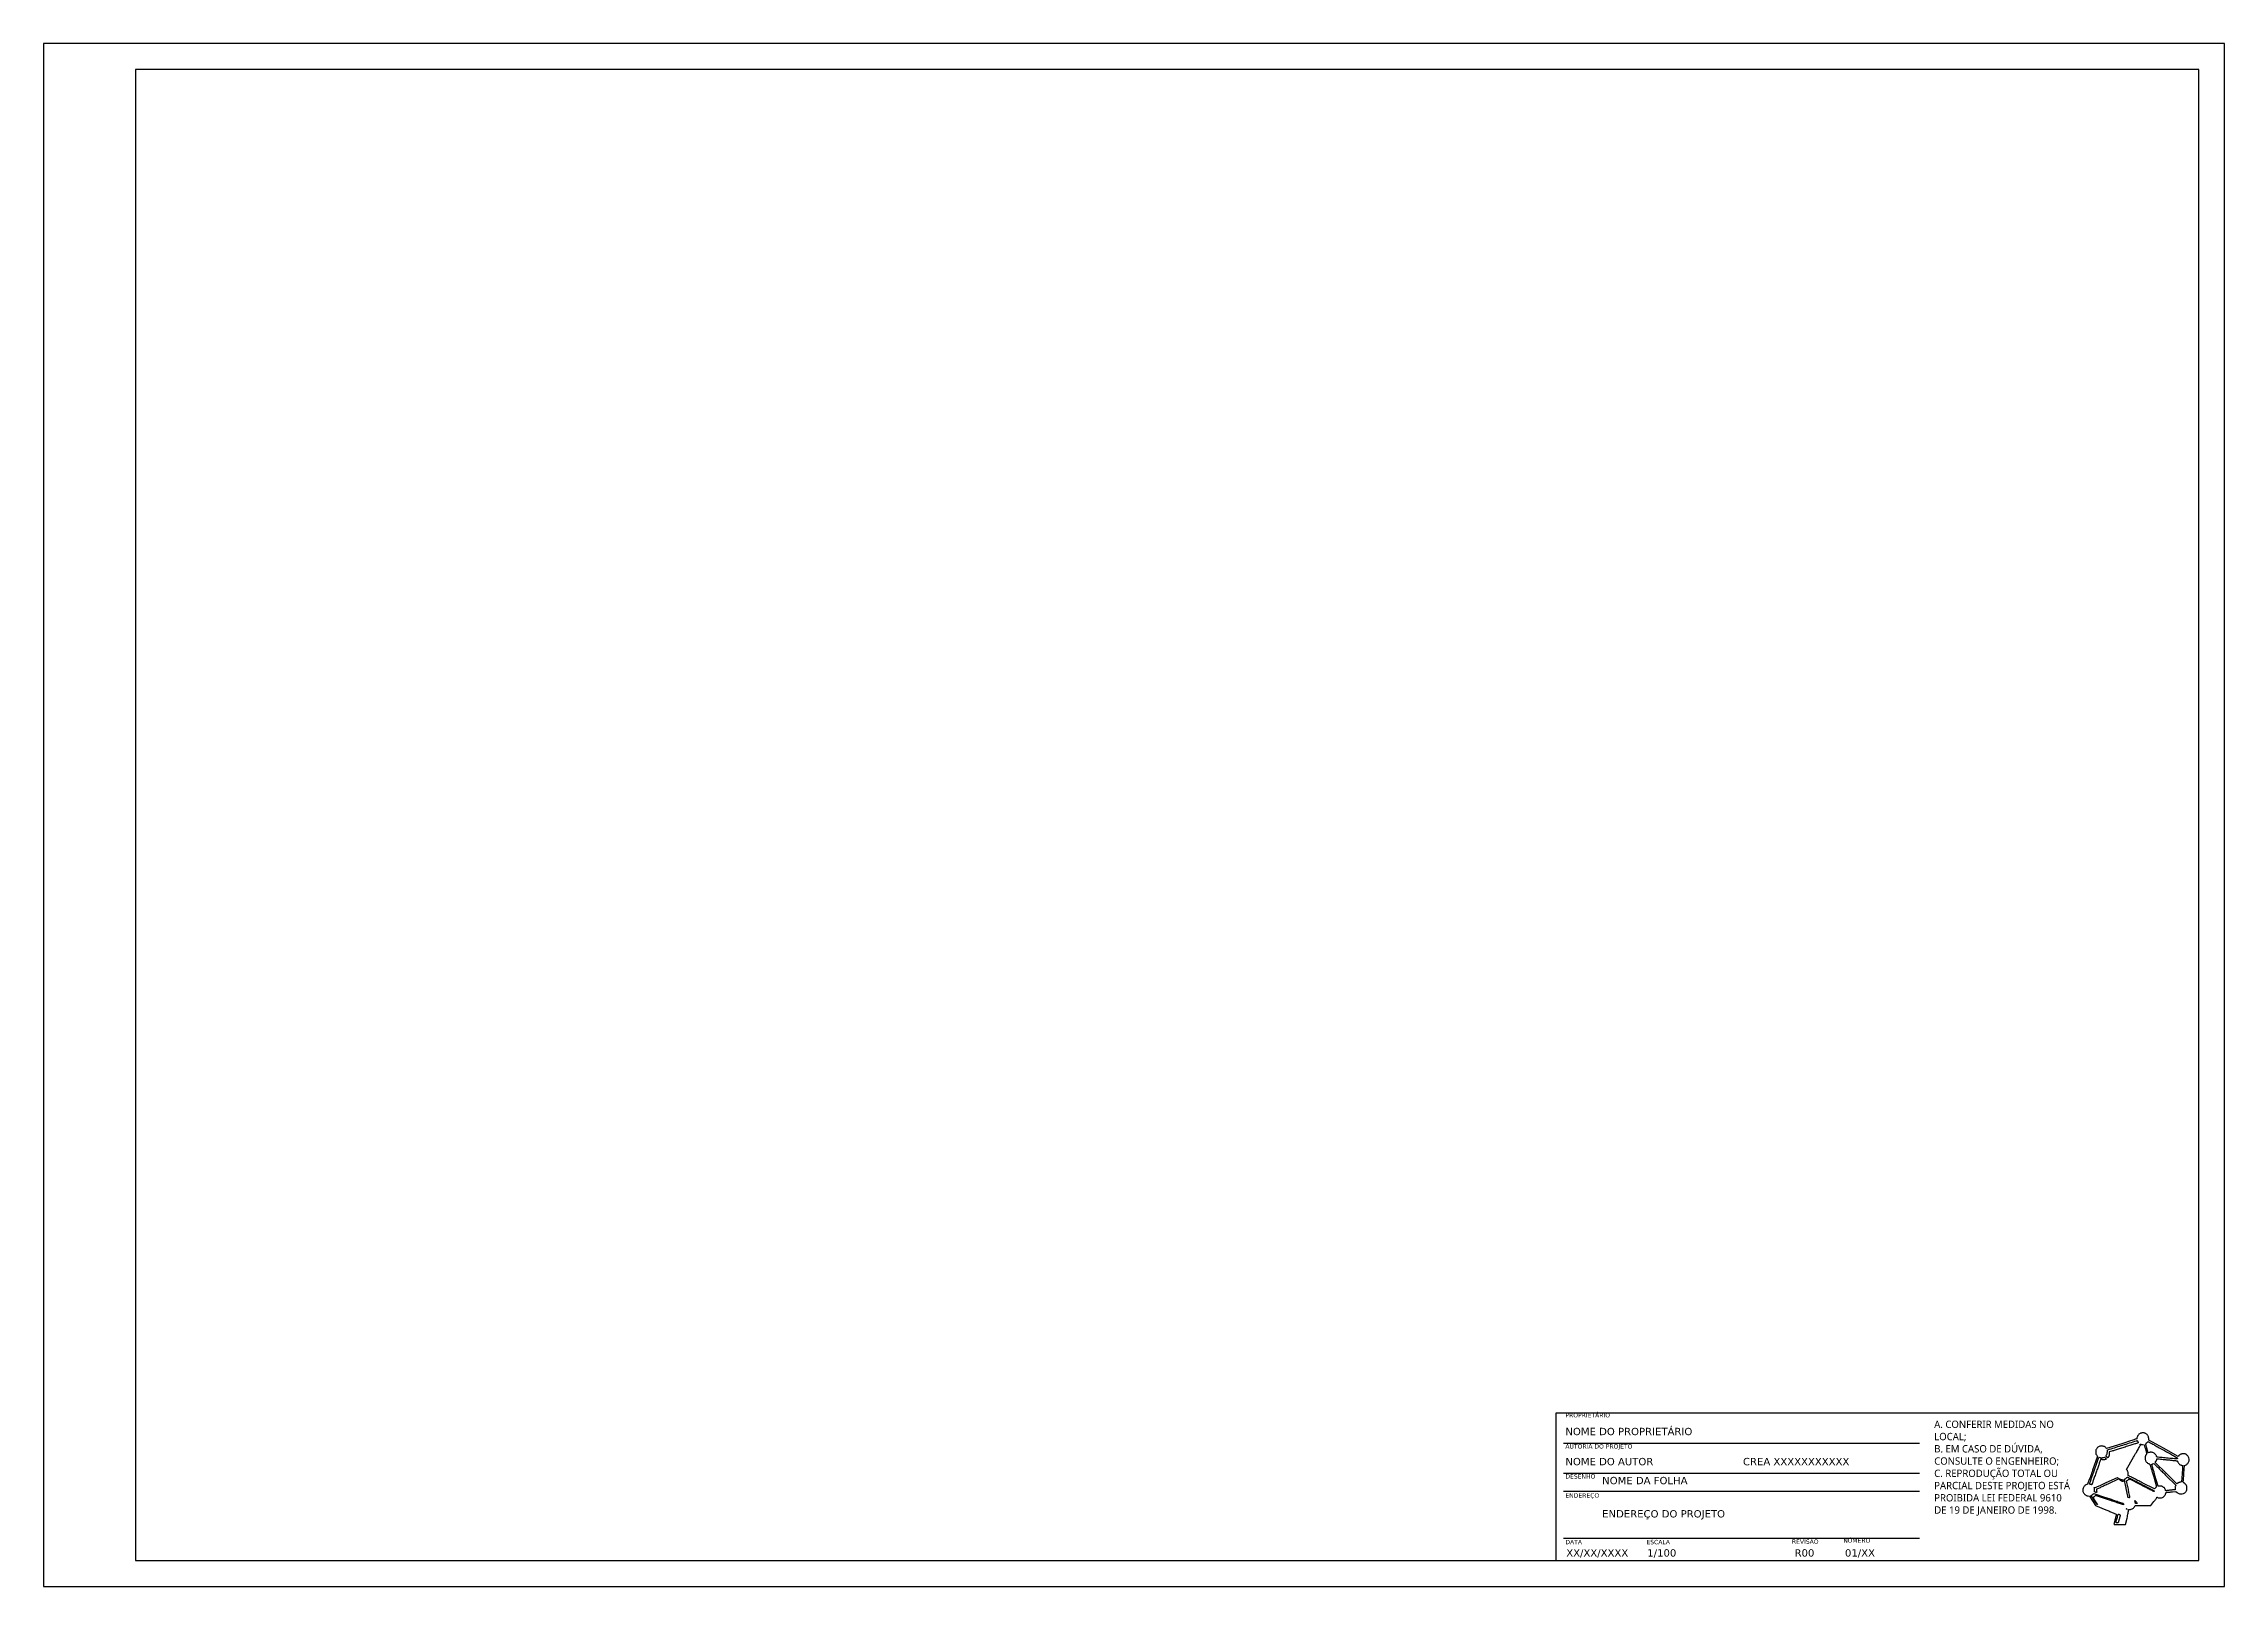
# Paper-space layout 'A2' of a CAD drawing. Header units: centimetres, sheet in millimetres. Extents: x 0 to 594, y 0 to 420.
import ezdxf

# ---------------------------------------------------------------- set-up
doc = ezdxf.new("R2010")
doc.units = ezdxf.units.CM
doc.header["$LTSCALE"] = 0.5
doc.layers.add('CARIMBO', color=250, linetype='Continuous')

psp = doc.layouts.new('A2')

# ---------------------------------------------------------------- linework, layer by layer
for points in [[(571.08, 41.64, 0.079478), (570.74, 41.4, 0.054467), (570.45, 41.04, 0.055091), (570.25, 40.63, 0.089267), (570.18, 40.25, -0.318001), (570.12, 40.17, -0.00227), (569.34, 39.9, -0.004795), (568.18, 39.51, -0.00091), (566.05, 38.84), (561.93, 37.53), (561.7, 37.75, 0.045989), (561.45, 37.95, 0.048466), (561.17, 38.1, 0.049205), (560.87, 38.19, 0.050376), (560.56, 38.22, 0.057358), (560.1, 38.17, 0.073919), (559.71, 38.01, 0.074646), (559.39, 37.75, 0.059941), (559.13, 37.39, 0.022187), (559.03, 37.19, 0.046293), (558.98, 37.03, 0.042492), (558.95, 36.86, 0.016038), (558.94, 36.61, 0.031811), (558.97, 36.29, 0.052573), (559.03, 36.03, 0.056422), (559.14, 35.8, 0.043793), (559.31, 35.58), (559.44, 35.44), (558.12, 31.64, -0.001341), (557.53, 29.96, -0.00365), (557.1, 28.79, -0.000922), (556.76, 27.86, -0.232969), (556.7, 27.8, 0.052602), (556.3, 27.63, 0.060655), (555.96, 27.39, 0.062659), (555.7, 27.08, 0.062566), (555.53, 26.71, 0.067657), (555.44, 26.28, 0.07176), (555.48, 25.84, 0.071432), (555.65, 25.44, 0.066114), (555.92, 25.08, 0.03404), (556.13, 24.9, 0.051282), (556.34, 24.77, 0.04987), (556.58, 24.69, 0.030117), (556.87, 24.63), (557.23, 24.59), (558.07, 23.28), (558.92, 21.97), (561.71, 20.84, -0.00035), (562.78, 20.41, -0.000565), (563.69, 20.04, -0.000077), (564.5, 19.7, -0.041097), (564.55, 19.68, -0.317107), (564.56, 19.64, -0.002034), (564.48, 19.25, -0.00699), (564.37, 18.81, -0.004284), (564.24, 18.29, 0.003499), (564.08, 17.68, 0.009869), (563.98, 17.26, 0.005641), (563.91, 16.94, 0.317571), (563.94, 16.89, 0.121999), (563.99, 16.87, 0.001087), (564.44, 16.85, 0.003666), (564.96, 16.84, 0.002349), (565.55, 16.82), (567.1, 16.8), (567.5, 18.6, 0.003235), (567.65, 19.31, 0.004837), (567.77, 19.92, 0.002145), (567.87, 20.45, 0.099334), (567.86, 20.56, -0.057961), (567.84, 20.75, -0.189286), (567.89, 20.86, -0.162677), (568.01, 20.93, -0.040506), (568.23, 20.95, 0.074695), (568.64, 21.01, 0.067212), (569.03, 21.19, 0.06575), (569.36, 21.47, 0.065907), (569.61, 21.83), (569.72, 22.05), (571.86, 22.04), (574.01, 22.02), (574.82, 23.07, 0.005197), (575.14, 23.5, 0.009482), (575.39, 23.85, 0.004462), (575.59, 24.15, 0.241149), (575.59, 24.21, -0.038552), (575.58, 24.28, -0.487664), (575.59, 24.29, -0.104544), (575.63, 24.28, -0.003557), (575.79, 24.21, 0.08403), (576.2, 24.08, 0.068415), (576.66, 24.09, 0.066973), (577.11, 24.22, 0.07379), (577.5, 24.46, 0.047786), (577.69, 24.66, 0.036473), (577.86, 24.91, 0.037396), (577.99, 25.16, 0.094407), (578.03, 25.36, -0.152944), (578.06, 25.48, -0.128065), (578.16, 25.56, -0.081842), (578.33, 25.61, -0.031911), (578.57, 25.63, 0.017211), (578.75, 25.64, 0.003074), (579.07, 25.66, 0.003318), (579.45, 25.69, 0.00299), (579.84, 25.73), (580.8, 25.84), (581.1, 25.57, 0.108864), (581.77, 25.21, 0.117508), (582.51, 25.17, 0.117913), (583.19, 25.46, 0.110153), (583.68, 26.04, 0.037258), (583.74, 26.18, 0.034903), (583.78, 26.34, 0.029781), (583.8, 26.52, 0.016378), (583.81, 26.74, 0.015811), (583.81, 26.99, 0.046417), (583.78, 27.16, 0.049348), (583.73, 27.32, 0.019736), (583.62, 27.53, 0.027212), (583.51, 27.7, 0.030137), (583.39, 27.85, 0.030273), (583.25, 27.98, 0.027963), (583.1, 28.1, -0.012714), (582.92, 28.22, -0.065884), (582.83, 28.31, -0.119764), (582.8, 28.38, -0.093219), (582.8, 28.48, 0.026903), (582.81, 28.6, 0.000513), (582.86, 29.22, 0.001244), (582.91, 29.94, 0.000833), (582.97, 30.77), (583.11, 32.9), (583.4, 33.01, 0.131929), (584.03, 33.47, 0.124197), (584.37, 34.2, 0.123277), (584.32, 35, 0.128862), (583.9, 35.67, 0.035506), (583.65, 35.88, 0.060104), (583.41, 36.01, 0.058967), (583.14, 36.08, 0.032836), (582.8, 36.1, 0.043172), (582.45, 36.07, 0.058016), (582.13, 35.98, 0.059393), (581.85, 35.82, 0.048311), (581.6, 35.59), (581.41, 35.38), (577.42, 37.59), (573.44, 39.8), (573.4, 40.27, 0.045148), (573.33, 40.7, 0.069177), (573.19, 41.04, 0.07197), (572.96, 41.32, 0.053536), (572.65, 41.56, 0.019859), (572.44, 41.68, 0.053842), (572.28, 41.74, 0.04808), (572.1, 41.76, 0.013377), (571.83, 41.77, 0.014365), (571.58, 41.76, 0.029893), (571.39, 41.74, 0.035951), (571.23, 41.7, 0.034713)], [(570.32, 39.57, 0.031863), (570.34, 39.52, 0.011462), (570.38, 39.44, 0.011316), (570.43, 39.36, 0.013177), (570.47, 39.29, -0.017287), (570.51, 39.22, -0.0272), (570.54, 39.16, -0.025593), (570.56, 39.11, -0.299351), (570.55, 39.09, -0.099006), (570.53, 39.08, -0.000046), (569.58, 38.77, -0.000665), (568.52, 38.43, -0.000405), (567.27, 38.04, 0.00001), (565.97, 37.63, 0.000012), (564.77, 37.25, 0.00001), (563.76, 36.93, 0.000097), (563.33, 36.79), (562.66, 36.58), (562.66, 36.15, -0.038871), (562.64, 35.82, -0.04202), (562.56, 35.5, -0.046084), (562.45, 35.24, -0.095107), (562.3, 35.07, -0.095463), (562.24, 35.03, -0.1793), (562.17, 35.03, -0.082716), (562.1, 35.08, -0.010801), (561.95, 35.22), (561.71, 35.45), (561.91, 35.77, 0.023212), (562.02, 35.97, 0.053839), (562.08, 36.13, 0.044556), (562.1, 36.31, 0.011864), (562.12, 36.6, -0.009508), (562.13, 36.84, -0.028153), (562.15, 37, -0.038951), (562.17, 37.11, -0.225559), (562.21, 37.15, -0.011613), (562.74, 37.33, -0.000133), (566.31, 38.46, -0.000027), (570.07, 39.65, -0.060557), (570.19, 39.67, -0.100927), (570.23, 39.67, -0.076882), (570.27, 39.65, -0.074024), (570.3, 39.61, -0.081175)], [(571.72, 38.61), (572.16, 38.57), (572.37, 37.81, 0.001166), (572.47, 37.49, 0.000919), (572.57, 37.13, 0.000929), (572.66, 36.81, 0.002298), (572.74, 36.57, -0.006874), (572.81, 36.3, -0.039177), (572.84, 36.16, -0.084305), (572.84, 36.07, -0.165216), (572.8, 36.01, 0.067696), (572.76, 35.96, 0.012124), (572.69, 35.86, 0.012896), (572.62, 35.74, 0.011331), (572.55, 35.61, 0.053195), (572.45, 35.33, 0.04526), (572.4, 35.01, 0.044287), (572.4, 34.67, 0.04575), (572.47, 34.35, 0.070802), (572.59, 34.08, 0.048201), (572.81, 33.81, 0.046928), (573.08, 33.57, 0.056012), (573.38, 33.41, -0.016724), (573.59, 33.31, -0.09403), (573.69, 33.24, -0.096831), (573.75, 33.13, -0.018271), (573.82, 32.91, 0.002353), (573.89, 32.67, 0.000112), (574.13, 31.86, 0.000183), (574.42, 30.9, 0.000132), (574.74, 29.82), (575.55, 27.08), (575.27, 26.79), (574.99, 26.51), (571.65, 28.21, 0.000388), (570.35, 28.86, 0.000576), (569.21, 29.44, 0.000248), (568.23, 29.93, 0.011766), (568.03, 30.03), (567.76, 30.15), (567.8, 30.47, 0.051501), (567.81, 30.75, 0.041753), (567.75, 31.06, 0.040572), (567.65, 31.36, 0.041767), (567.5, 31.63), (567.35, 31.86), (569.26, 35.16, 0.00172), (570.02, 36.47, 0.003292), (570.62, 37.54, 0.000501), (571.12, 38.45, 0.318822), (571.12, 38.51, -0.087878), (571.07, 38.59, -0.168967), (571.06, 38.66, -0.263976), (571.1, 38.7, -0.164458), (571.17, 38.7, 0.053649), (571.24, 38.68, 0.00818), (571.38, 38.65, 0.009074), (571.55, 38.63, 0.007751)], [(577.65, 36.97, -0.000688), (579.85, 35.75, -0.008137), (580.69, 35.26, -0.012877), (581.15, 34.97, -0.300165), (581.2, 34.83, -0.057537), (581.18, 34.77, -0.102251), (581.15, 34.72, -0.110803), (581.1, 34.69, -0.076165), (581.04, 34.68, -0.02293), (580.89, 34.69, -0.000084), (579.11, 34.85, -0.000518), (577.4, 35.02, -0.0009), (575.98, 35.15, -0.012807), (575.74, 35.18, -0.097718), (575.63, 35.22, -0.155413), (575.57, 35.29, -0.047521), (575.53, 35.43, 0.071412), (575.44, 35.65, 0.040121), (575.28, 35.89, 0.038825), (575.07, 36.11, 0.047979), (574.85, 36.29, 0.062874), (574.54, 36.43, 0.047954), (574.18, 36.5, 0.048985), (573.82, 36.51, 0.077879), (573.52, 36.43), (573.28, 36.33), (573.16, 36.73, -0.000885), (573.1, 36.93, -0.000271), (573.01, 37.24, -0.000271), (572.9, 37.58, -0.000296), (572.81, 37.92), (572.57, 38.72), (572.91, 39.06), (573.25, 39.4), (573.66, 39.18, -0.003409), (573.95, 39.02, -0.000135), (575.01, 38.44, -0.000239), (576.25, 37.75, -0.000169)], [(560.53, 35, 0.029732), (560.65, 35.01, 0.016387), (560.8, 35.03, 0.016289), (560.94, 35.06, 0.025067), (561.07, 35.09), (561.34, 35.19), (561.6, 34.93, -0.027415), (561.77, 34.74, -0.311881), (561.78, 34.64, -0.197541), (561.68, 34.57, -0.012375), (561.33, 34.49, -0.021963), (561.15, 34.46, -0.036691), (561, 34.45, -0.035708), (560.84, 34.47, -0.019541), (560.66, 34.51), (560.31, 34.6), (560.18, 34.24, 0.003701), (560.09, 34, 0.000146), (559.77, 33.08, 0.000259), (559.4, 32.01, 0.000183), (558.98, 30.8, -0.0004), (558.56, 29.61, -0.000658), (558.21, 28.6, -0.00004), (557.89, 27.7, -0.112129), (557.88, 27.68, -0.253723), (557.86, 27.67, -0.007738), (557.78, 27.69, -0.013512), (557.68, 27.72, -0.008721), (557.56, 27.76), (557.27, 27.86), (557.7, 29.1, -0.000037), (557.92, 29.74, -0.000012), (558.25, 30.69, -0.000012), (558.62, 31.74, -0.000014), (558.97, 32.76), (559.81, 35.17), (560.04, 35.09, 0.02723), (560.15, 35.05, 0.01557), (560.28, 35.03, 0.01552), (560.42, 35.01, 0.0248)], [(571.24, 27.91, -0.001061), (573.09, 26.97, -0.005481), (574.1, 26.43, -0.003402), (574.78, 26.06, -0.230482), (574.85, 25.95, -0.036963), (574.85, 25.9, -0.061098), (574.85, 25.86, -0.087861), (574.84, 25.83, -0.25533), (574.82, 25.82, -0.111829), (574.78, 25.83, -0.000079), (573.8, 26.32, -0.000923), (572.7, 26.87, -0.000564), (571.41, 27.53), (568.06, 29.23), (567.84, 29.02, -0.014844), (567.74, 28.93, -0.012465), (567.63, 28.84, -0.01265), (567.53, 28.77, -0.033546), (567.45, 28.72), (567.29, 28.64), (567.75, 26.42, -0.000653), (567.92, 25.57, -0.001083), (568.07, 24.86, -0.000055), (568.2, 24.21, -0.260012), (568.2, 24.2, -0.142558), (568.19, 24.19, -0.004079), (568.13, 24.18, -0.007961), (568.07, 24.17, -0.005359), (567.99, 24.16), (567.8, 24.14), (567.29, 26.61, -0.000185), (567.09, 27.56, -0.000301), (566.92, 28.37, -0.000033), (566.77, 29.09, -0.02743), (566.76, 29.12, -0.246772), (566.77, 29.15, -0.022251), (566.82, 29.19, -0.024852), (566.89, 29.23, -0.016722), (566.97, 29.27, 0.03062), (567.07, 29.32, 0.017067), (567.17, 29.4, 0.016974), (567.28, 29.48, 0.026295), (567.36, 29.56, -0.013983), (567.44, 29.63, -0.018776), (567.51, 29.69, -0.016116), (567.57, 29.73, -0.154035), (567.6, 29.74, -0.116878), (567.64, 29.73, -0.000078), (568.69, 29.21, -0.000936), (569.86, 28.62, -0.000571)], [(578.17, 30.11), (580.75, 27.55), (580.64, 27.25, 0.028266), (580.6, 27.1, 0.02451), (580.58, 26.95, 0.024559), (580.57, 26.79, 0.028739), (580.57, 26.64, -0.001995), (580.58, 26.52, -0.003309), (580.59, 26.42, -0.000447), (580.6, 26.33, -0.361795), (580.6, 26.32, -0.03599), (580.59, 26.32, -0.000005), (580.27, 26.29, -0.000135), (579.91, 26.25, -0.000082), (579.48, 26.2, 0.001749), (579.04, 26.15, 0.002362), (578.65, 26.1, 0.001598), (578.32, 26.06, 0.025723), (578.21, 26.04, -0.06375), (578.12, 26.03, -0.183375), (578.05, 26.05, -0.102514), (578, 26.12, -0.0133), (577.93, 26.29, 0.038184), (577.81, 26.56, 0.047969), (577.66, 26.78, 0.047232), (577.46, 26.96, 0.035356), (577.21, 27.13, 0.026141), (577.03, 27.23, 0.054643), (576.89, 27.28, 0.04436), (576.71, 27.3, 0.012318), (576.44, 27.3), (575.95, 27.29), (575.09, 30.21, -0.000578), (574.76, 31.33, -0.000934), (574.48, 32.29, -0.000122), (574.23, 33.14, -0.071528), (574.23, 33.2, -0.231594), (574.24, 33.23, -0.028555), (574.31, 33.27, -0.029017), (574.39, 33.32, -0.020061), (574.5, 33.36), (574.77, 33.45), (575.18, 33.06, -0.004686), (575.45, 32.8, -0.000307), (576.23, 32.04, -0.000446), (577.15, 31.12, -0.000333)], [(578.73, 34.44, -0.00146), (579.98, 34.31, -0.007591), (580.67, 34.23, -0.006209), (581.11, 34.17, -0.238802), (581.19, 34.11, -0.015788), (581.22, 34.06, -0.00479), (581.25, 33.98, -0.004792), (581.29, 33.9, -0.005205), (581.32, 33.81, 0.075512), (581.46, 33.56, 0.049275), (581.68, 33.32, 0.047846), (581.96, 33.12, 0.05785), (582.26, 32.99, -0.001287), (582.39, 32.95, -0.00198), (582.51, 32.91, -0.000639), (582.62, 32.88, -0.057514), (582.63, 32.87, -0.280891), (582.64, 32.86, -0.000083), (582.6, 32.23, -0.001358), (582.55, 31.53, -0.000819), (582.49, 30.7, 0.000173), (582.43, 29.87, 0.000278), (582.38, 29.16, 0.000042), (582.33, 28.53, 0.018054), (582.33, 28.49, -0.302632), (582.31, 28.46, -0.016169), (582.22, 28.43, -0.020877), (582.1, 28.39, -0.013225), (581.96, 28.36, 0.026185), (581.8, 28.32, 0.017269), (581.62, 28.26, 0.017393), (581.44, 28.18, 0.031903), (581.31, 28.11), (581.03, 27.93), (578.1, 30.82), (575.17, 33.71), (575.36, 34.01, 0.020627), (575.43, 34.14, 0.016626), (575.5, 34.28, 0.016938), (575.56, 34.42, 0.04077), (575.59, 34.53), (575.63, 34.75), (575.97, 34.71, 0.006056), (576.21, 34.68, 0.00035), (576.93, 34.61, 0.000532), (577.78, 34.53, 0.000391)], [(565.41, 22.95, -0.00294), (566.05, 22.73, -0.025576), (566.33, 22.62, -0.063924), (566.47, 22.53, -0.160072), (566.53, 22.42, -0.022263), (566.55, 22.36, -0.029376), (566.55, 22.3, -0.029705), (566.55, 22.25, -0.178357), (566.54, 22.23, -0.282142), (566.51, 22.22, -0.000118), (565.4, 22.58, -0.00162), (564.17, 22.99, -0.000979), (562.71, 23.48), (558.91, 24.76), (558.64, 24.51, -0.0088), (558.53, 24.41, -0.010914), (558.42, 24.32, -0.009353), (558.33, 24.25, -0.076824), (558.28, 24.23, 0.454089), (558.26, 24.18, 0.011435), (558.37, 23.97, 0.014163), (558.55, 23.68, 0.004889), (558.81, 23.26, -0.002961), (559.04, 22.9, -0.004887), (559.24, 22.59, -0.00098), (559.4, 22.32, -0.344756), (559.4, 22.3, -0.332227), (559.33, 22.29, -0.073954), (559.22, 22.37, -0.040347), (559.08, 22.53, -0.012625), (558.9, 22.8, 0.000931), (558.76, 23.02, 0.000368), (558.56, 23.33, 0.000364), (558.35, 23.67, 0.000456), (558.15, 23.98, -0.003073), (557.86, 24.42, -0.037661), (557.77, 24.6, -0.141134), (557.75, 24.7, -0.229813), (557.8, 24.77, 0.031012), (557.86, 24.81, 0.007771), (557.96, 24.89, 0.007907), (558.07, 24.98, 0.007886), (558.18, 25.07), (558.43, 25.3), (561.38, 24.3, 0.000185), (562.58, 23.9, 0.000193), (563.78, 23.49, 0.000185), (564.81, 23.15, 0.000842)], [(565.48, 29.22, 0.022644), (565.57, 29.19, 0.007246), (565.7, 29.15, 0.007213), (565.85, 29.11, 0.007999), (566, 29.08, -0.013341), (566.21, 29.03, -0.09412), (566.3, 28.99, -0.140632), (566.35, 28.92, -0.042772), (566.39, 28.79, -0.013144), (566.4, 28.71, -0.018928), (566.41, 28.63, -0.014987), (566.41, 28.57, -0.202429), (566.41, 28.55, -0.290652), (566.31, 28.53, -0.026241), (566.06, 28.63, -0.031552), (565.8, 28.78, -0.038811), (565.57, 28.95), (565.26, 29.24), (562.26, 27.85, 0.000325), (561.1, 27.31, 0.000519), (560.12, 26.85, 0.000091), (559.24, 26.45, 0.028847), (559.18, 26.41, 0.150482), (559.14, 26.37, 0.101192), (559.13, 26.3, 0.050792), (559.13, 26.2, 0.010673), (559.17, 26.03, -0.016188), (559.2, 25.9, -0.018725), (559.21, 25.77, -0.018072), (559.22, 25.67, -0.096024), (559.21, 25.61, -0.109493), (559.18, 25.56, -0.19019), (559.13, 25.54, -0.077362), (559.06, 25.55, -0.008984), (558.89, 25.6), (558.62, 25.7), (558.65, 26.1, 0.016704), (558.65, 26.27, 0.015745), (558.65, 26.45, 0.01593), (558.63, 26.6, 0.051425), (558.61, 26.7, -0.032234), (558.57, 26.83, -0.159965), (558.58, 26.91, -0.375896), (558.62, 26.93, -0.099665), (558.69, 26.89, 0.279284), (558.79, 26.88, 0.00254), (559.44, 27.16, 0.00554), (560.35, 27.56, 0.001381), (561.83, 28.24), (564.89, 29.66), (565.1, 29.48, 0.017534), (565.2, 29.4, 0.014145), (565.3, 29.33, 0.014381), (565.41, 29.26, 0.035279)], [(565.37, 19.58, -0.028509), (565.47, 19.53, -0.046806), (565.55, 19.48, -0.059049), (565.6, 19.42, -0.167141), (565.62, 19.37, -0.056978), (565.61, 19.3, -0.001834), (565.54, 19.01, -0.003514), (565.45, 18.67, -0.002431), (565.35, 18.29), (565.08, 17.31), (564.78, 17.29, -0.012359), (564.62, 17.28, -0.076101), (564.54, 17.29, -0.179049), (564.5, 17.32, -0.1443), (564.48, 17.38, -0.063864), (564.5, 17.54, -0.000816), (564.77, 18.58, -0.000222), (565.06, 19.66, -0.340161), (565.09, 19.68, -0.086842), (565.1, 19.68, -0.001738), (565.18, 19.65, -0.004072), (565.27, 19.62, -0.002718)], [(567.43, 21.07, -0.076926), (567.45, 21, -0.400869), (567.44, 20.97, -0.241841), (567.39, 20.98, -0.055352), (567.33, 21.04, -0.030483), (567.3, 21.08, -0.110288), (567.29, 21.11, -0.256649), (567.3, 21.13, -0.176123), (567.32, 21.14, -0.085443), (567.35, 21.13, -0.053409), (567.38, 21.12, -0.051744), (567.41, 21.09, -0.0641)], [(570.12, 22.77), (570.24, 22.53), (570.02, 22.53, -0.027082), (569.9, 22.54, -0.12113), (569.83, 22.56, -0.146283), (569.79, 22.61, -0.046007), (569.76, 22.7, 0.011613), (569.73, 22.84, 0.008793), (569.68, 23, 0.008303), (569.63, 23.16, 0.007412), (569.57, 23.32, -0.725169), (569.61, 23.35, -0.053003), (569.76, 23.22, -0.025562), (569.98, 22.98, -0.050515)]]:
    psp.add_lwpolyline(points, format="xyb", close=True)
at = {"layer": 'CARIMBO'}
for p, q in [((594, 420), (0, 420)), ((0, 420), (0, 0)), ((594, 0), (594, 420)), ((25, 413), (25, 7)), ((587, 413), (25, 413)), ((587, 7), (587, 413)), ((412, 7), (412, 47.2)), ((412, 47.2), (587, 47.2)), ((414, 39), (511, 39)), ((414, 30.8), (511, 30.8)), ((414, 25.9), (511, 25.9)), ((414, 13.1), (511, 13.1)), ((25, 7), (587, 7)), ((0, 0), (594, 0))]:
    psp.add_line(p, q, dxfattribs=at)

# ---------------------------------------------------------------- texts
at = {"layer": 'CARIMBO', "attachment_point": 1}
for s, width, insert, char_height in [('{\\fVerdana|b0|i0|c0|p34;PROPRIETÁRIO}', 5.9377, (414.5, 47.2), 1.2), ('{\\fVerdana|b0|i0|c0|p34;NOME DO PROPRIETÁRIO}', 60.6098, (414.5, 43.16), 2), ('{\\fMicrosoft JhengHei UI|b0|i0|c0|p34;A. CONFERIR MEDIDAS NO LOCAL;\\PB. EM CASO DE DÚVIDA, CONSULTE O ENGENHEIRO;\\PC. REPRODUÇÃO TOTAL OU PARCIAL DESTE PROJETO ESTÁ PROIBIDA LEI FEDERAL 9610 DE 19 DE JANEIRO DE 1998.}', 37.1667, (514.96, 45.12), 2), ('{\\fVerdana|b0|i0|c0|p34;AUTORIA DO PROJETO}', 29.425, (414.5, 38.72), 1.2), ('{\\fVerdana|b0|i0|c0|p34;DESENHO}', 29.425, (414.5, 30.55), 1.2), ('{\\fVerdana|b0|i0|c0|p34;NOME DO AUTOR                            CREA XXXXXXXXXXX}', 93.8651, (414.5, 34.97), 2), ('{\\fVerdana|b0|i0|c0|p34;NOME DA FOLHA}', 60.6098, (424.52, 29.81), 2), ('{\\fVerdana|b0|i0|c0|p34;ENDEREÇO}', 29.425, (414.5, 25.35), 1.2), ('{\\fVerdana|b0|i0|c0|p34;ENDEREÇO DO PROJETO}', 60.6098, (424.52, 20.75), 2), ('{\\fVerdana|b0|i0|c0|p34;DATA}', 29.425, (414.5, 12.66), 1.2), ('{\\fVerdana|b0|i0|c0|p34;ESCALA}', 29.425, (436.57, 12.66), 1.2), ('{\\fVerdana|b0|i0|c0|p34;REVISÃO}', 29.425, (476.2, 12.78), 1.2), ('{\\fVerdana|b0|i0|c0|p34;NÚMERO}', 29.425, (490.21, 13.08), 1.2), ('{\\fVerdana|b0|i0|c0|p34;XX/XX/XXXX}', 60.6098, (414.74, 10.11), 2), ('{\\fVerdana|b0|i0|c0|p34;1/100}', 60.6098, (436.81, 10.11), 2), ('{\\fVerdana|b0|i0|c0|p34;R00}', 60.6098, (476.92, 10.11), 2), ('{\\fVerdana|b0|i0|c0|p34;01/XX}', 60.6098, (490.65, 10.11), 2)]:
    psp.add_mtext_dynamic_manual_height_columns(s, width=width, gutter_width=1, heights=[0], dxfattribs=dict(at, insert=insert, char_height=char_height))

doc.saveas('drawing.dxf')
